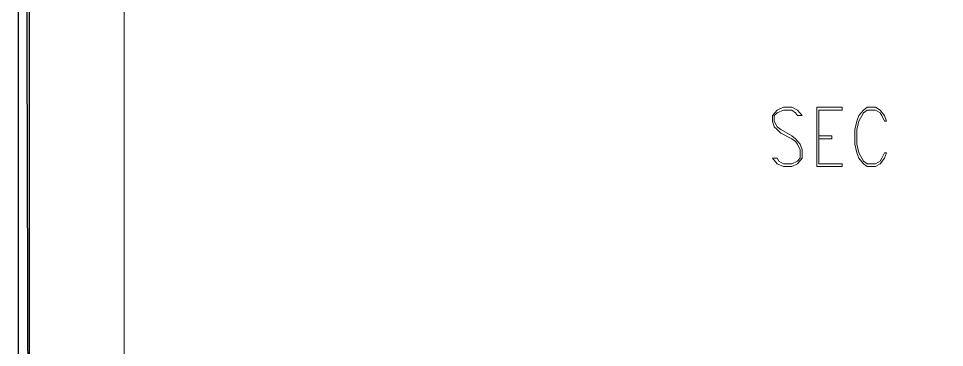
# Model space of a CAD drawing. Header units: centimetres. Extents: x -22.4 to 6.2, y -30.9 to -11.
# Drawn here: x -22.404 to -18.177, y -26.543 to -25.041 of the extents above; entities that cross this region are included whole.
import ezdxf

# ---------------------------------------------------------------- set-up
doc = ezdxf.new("R2010")
doc.units = ezdxf.units.CM
doc.header["$MEASUREMENT"] = 0
doc.layers.add('4', color=7, linetype='Continuous')
doc.layers.add('layer 1', color=7, linetype='Continuous')

msp = doc.modelspace()

# ---------------------------------------------------------------- linework, layer by layer
at = {"layer": '4', "color": 6, "lineweight": 9}
for points, knots in [([(-18.82705, -25.48414), (-18.82705, -25.48414), (-18.84822, -25.45874), (-18.84822, -25.45874), (-18.84822, -25.45874), (-18.84822, -25.45874), (-18.87362, -25.44604), (-18.87362, -25.44604), (-18.87362, -25.44604), (-18.87362, -25.44604), (-18.91172, -25.44604), (-18.91172, -25.44604), (-18.91172, -25.44604), (-18.91172, -25.44604), (-18.94135, -25.45874), (-18.94135, -25.45874), (-18.94135, -25.45874), (-18.94135, -25.45874), (-18.96252, -25.48414), (-18.96252, -25.48414), (-18.96252, -25.48414), (-18.96252, -25.48414), (-18.96252, -25.50954), (-18.96252, -25.50954), (-18.96252, -25.50954), (-18.96252, -25.50954), (-18.95405, -25.53494), (-18.95405, -25.53494), (-18.95405, -25.53494), (-18.95405, -25.53494), (-18.94135, -25.54764), (-18.94135, -25.54764), (-18.94135, -25.54764), (-18.94135, -25.54764), (-18.92442, -25.56457), (-18.92442, -25.56457), (-18.92442, -25.56457), (-18.92442, -25.56457), (-18.87362, -25.58997), (-18.87362, -25.58997), (-18.87362, -25.58997), (-18.87362, -25.58997), (-18.85669, -25.60267), (-18.85669, -25.60267), (-18.85669, -25.60267), (-18.85669, -25.60267), (-18.84822, -25.61537), (-18.84822, -25.61537), (-18.84822, -25.61537), (-18.84822, -25.61537), (-18.83552, -25.64077), (-18.83552, -25.64077), (-18.83552, -25.64077), (-18.83552, -25.64077), (-18.83552, -25.67887), (-18.83552, -25.67887), (-18.83552, -25.67887), (-18.83552, -25.67887), (-18.84822, -25.69157), (-18.84822, -25.69157), (-18.84822, -25.69157), (-18.84822, -25.69157), (-18.87362, -25.70427), (-18.87362, -25.70427), (-18.87362, -25.70427), (-18.87362, -25.70427), (-18.91172, -25.70427), (-18.91172, -25.70427), (-18.91172, -25.70427), (-18.91172, -25.70427), (-18.93289, -25.69157), (-18.93289, -25.69157), (-18.93289, -25.69157), (-18.93289, -25.69157), (-18.94135, -25.67887), (-18.94135, -25.67887), (-18.94135, -25.67887), (-18.94135, -25.67887), (-18.96252, -25.67887), (-18.96252, -25.67887)], [0, 0, 0, 0, 0.047619, 0.047619, 0.047619, 0.047619, 0.0952381, 0.0952381, 0.0952381, 0.0952381, 0.1428571, 0.1428571, 0.1428571, 0.1428571, 0.1904762, 0.1904762, 0.1904762, 0.1904762, 0.2380952, 0.2380952, 0.2380952, 0.2380952, 0.2857143, 0.2857143, 0.2857143, 0.2857143, 0.3333333, 0.3333333, 0.3333333, 0.3333333, 0.3809524, 0.3809524, 0.3809524, 0.3809524, 0.4285714, 0.4285714, 0.4285714, 0.4285714, 0.4761905, 0.4761905, 0.4761905, 0.4761905, 0.5238095, 0.5238095, 0.5238095, 0.5238095, 0.5714286, 0.5714286, 0.5714286, 0.5714286, 0.6190476, 0.6190476, 0.6190476, 0.6190476, 0.6666667, 0.6666667, 0.6666667, 0.6666667, 0.7142857, 0.7142857, 0.7142857, 0.7142857, 0.7619048, 0.7619048, 0.7619048, 0.7619048, 0.8095238, 0.8095238, 0.8095238, 0.8095238, 0.8571429, 0.8571429, 0.8571429, 0.8571429, 0.9047619, 0.9047619, 0.9047619, 0.9047619, 1, 1, 1, 1]), ([(-18.75085, -25.45874), (-18.75085, -25.45874), (-18.64502, -25.45874), (-18.64502, -25.45874), (-18.64502, -25.45874), (-18.64502, -25.45874), (-18.64502, -25.44604), (-18.64502, -25.44604)], [0, 0, 0, 0, 0.3333333, 0.3333333, 0.3333333, 0.3333333, 1, 1, 1, 1]), ([(-18.44182, -25.50954), (-18.44182, -25.50954), (-18.45029, -25.48414), (-18.45029, -25.48414), (-18.45029, -25.48414), (-18.45029, -25.48414), (-18.47145, -25.45874), (-18.47145, -25.45874), (-18.47145, -25.45874), (-18.47145, -25.45874), (-18.49262, -25.44604), (-18.49262, -25.44604), (-18.49262, -25.44604), (-18.49262, -25.44604), (-18.53072, -25.44604), (-18.53072, -25.44604), (-18.53072, -25.44604), (-18.53072, -25.44604), (-18.54765, -25.45874), (-18.54765, -25.45874), (-18.54765, -25.45874), (-18.54765, -25.45874), (-18.56882, -25.48414), (-18.56882, -25.48414), (-18.56882, -25.48414), (-18.56882, -25.48414), (-18.57729, -25.50954), (-18.57729, -25.50954), (-18.57729, -25.50954), (-18.57729, -25.50954), (-18.58575, -25.54764), (-18.58575, -25.54764), (-18.58575, -25.54764), (-18.58575, -25.54764), (-18.58575, -25.61537), (-18.58575, -25.61537), (-18.58575, -25.61537), (-18.58575, -25.61537), (-18.57729, -25.65347), (-18.57729, -25.65347), (-18.57729, -25.65347), (-18.57729, -25.65347), (-18.56882, -25.67887), (-18.56882, -25.67887), (-18.56882, -25.67887), (-18.56882, -25.67887), (-18.54765, -25.70427), (-18.54765, -25.70427), (-18.54765, -25.70427), (-18.54765, -25.70427), (-18.53072, -25.71697), (-18.53072, -25.71697), (-18.53072, -25.71697), (-18.53072, -25.71697), (-18.49262, -25.71697), (-18.49262, -25.71697), (-18.49262, -25.71697), (-18.49262, -25.71697), (-18.47145, -25.70427), (-18.47145, -25.70427), (-18.47145, -25.70427), (-18.47145, -25.70427), (-18.45029, -25.67887), (-18.45029, -25.67887), (-18.45029, -25.67887), (-18.45029, -25.67887), (-18.44182, -25.65347), (-18.44182, -25.65347)], [0, 0, 0, 0, 0.0555556, 0.0555556, 0.0555556, 0.0555556, 0.1111111, 0.1111111, 0.1111111, 0.1111111, 0.1666667, 0.1666667, 0.1666667, 0.1666667, 0.2222222, 0.2222222, 0.2222222, 0.2222222, 0.2777778, 0.2777778, 0.2777778, 0.2777778, 0.3333333, 0.3333333, 0.3333333, 0.3333333, 0.3888889, 0.3888889, 0.3888889, 0.3888889, 0.4444444, 0.4444444, 0.4444444, 0.4444444, 0.5, 0.5, 0.5, 0.5, 0.5555556, 0.5555556, 0.5555556, 0.5555556, 0.6111111, 0.6111111, 0.6111111, 0.6111111, 0.6666667, 0.6666667, 0.6666667, 0.6666667, 0.7222222, 0.7222222, 0.7222222, 0.7222222, 0.7777778, 0.7777778, 0.7777778, 0.7777778, 0.8333333, 0.8333333, 0.8333333, 0.8333333, 0.8888889, 0.8888889, 0.8888889, 0.8888889, 1, 1, 1, 1]), ([(-18.82705, -25.48414), (-18.82705, -25.48414), (-18.84822, -25.48414), (-18.84822, -25.48414), (-18.84822, -25.48414), (-18.84822, -25.48414), (-18.85669, -25.47144), (-18.85669, -25.47144), (-18.85669, -25.47144), (-18.85669, -25.47144), (-18.87362, -25.45874), (-18.87362, -25.45874), (-18.87362, -25.45874), (-18.87362, -25.45874), (-18.91172, -25.45874), (-18.91172, -25.45874), (-18.91172, -25.45874), (-18.91172, -25.45874), (-18.94135, -25.47144), (-18.94135, -25.47144), (-18.94135, -25.47144), (-18.94135, -25.47144), (-18.95405, -25.48414), (-18.95405, -25.48414), (-18.95405, -25.48414), (-18.95405, -25.48414), (-18.95405, -25.50954), (-18.95405, -25.50954), (-18.95405, -25.50954), (-18.95405, -25.50954), (-18.94135, -25.53494), (-18.94135, -25.53494), (-18.94135, -25.53494), (-18.94135, -25.53494), (-18.92442, -25.54764), (-18.92442, -25.54764), (-18.92442, -25.54764), (-18.92442, -25.54764), (-18.87362, -25.57727), (-18.87362, -25.57727), (-18.87362, -25.57727), (-18.87362, -25.57727), (-18.85669, -25.58997), (-18.85669, -25.58997), (-18.85669, -25.58997), (-18.85669, -25.58997), (-18.83552, -25.61537), (-18.83552, -25.61537), (-18.83552, -25.61537), (-18.83552, -25.61537), (-18.82705, -25.64077), (-18.82705, -25.64077), (-18.82705, -25.64077), (-18.82705, -25.64077), (-18.82705, -25.67887), (-18.82705, -25.67887), (-18.82705, -25.67887), (-18.82705, -25.67887), (-18.84822, -25.70427), (-18.84822, -25.70427), (-18.84822, -25.70427), (-18.84822, -25.70427), (-18.87362, -25.71697), (-18.87362, -25.71697), (-18.87362, -25.71697), (-18.87362, -25.71697), (-18.91172, -25.71697), (-18.91172, -25.71697), (-18.91172, -25.71697), (-18.91172, -25.71697), (-18.94135, -25.70427), (-18.94135, -25.70427), (-18.94135, -25.70427), (-18.94135, -25.70427), (-18.96252, -25.67887), (-18.96252, -25.67887)], [0, 0, 0, 0, 0.05, 0.05, 0.05, 0.05, 0.1, 0.1, 0.1, 0.1, 0.15, 0.15, 0.15, 0.15, 0.2, 0.2, 0.2, 0.2, 0.25, 0.25, 0.25, 0.25, 0.3, 0.3, 0.3, 0.3, 0.35, 0.35, 0.35, 0.35, 0.4, 0.4, 0.4, 0.4, 0.45, 0.45, 0.45, 0.45, 0.5, 0.5, 0.5, 0.5, 0.55, 0.55, 0.55, 0.55, 0.6, 0.6, 0.6, 0.6, 0.65, 0.65, 0.65, 0.65, 0.7, 0.7, 0.7, 0.7, 0.75, 0.75, 0.75, 0.75, 0.8, 0.8, 0.8, 0.8, 0.85, 0.85, 0.85, 0.85, 0.9, 0.9, 0.9, 0.9, 1, 1, 1, 1]), ([(-18.44182, -25.50954), (-18.44182, -25.50954), (-18.45029, -25.50954), (-18.45029, -25.50954), (-18.45029, -25.50954), (-18.45029, -25.50954), (-18.46299, -25.48414), (-18.46299, -25.48414), (-18.46299, -25.48414), (-18.46299, -25.48414), (-18.47145, -25.47144), (-18.47145, -25.47144), (-18.47145, -25.47144), (-18.47145, -25.47144), (-18.49262, -25.45874), (-18.49262, -25.45874), (-18.49262, -25.45874), (-18.49262, -25.45874), (-18.53072, -25.45874), (-18.53072, -25.45874), (-18.53072, -25.45874), (-18.53072, -25.45874), (-18.54765, -25.47144), (-18.54765, -25.47144), (-18.54765, -25.47144), (-18.54765, -25.47144), (-18.56882, -25.50954), (-18.56882, -25.50954), (-18.56882, -25.50954), (-18.56882, -25.50954), (-18.57729, -25.54764), (-18.57729, -25.54764), (-18.57729, -25.54764), (-18.57729, -25.54764), (-18.57729, -25.61537), (-18.57729, -25.61537), (-18.57729, -25.61537), (-18.57729, -25.61537), (-18.56882, -25.65347), (-18.56882, -25.65347), (-18.56882, -25.65347), (-18.56882, -25.65347), (-18.54765, -25.69157), (-18.54765, -25.69157), (-18.54765, -25.69157), (-18.54765, -25.69157), (-18.53072, -25.70427), (-18.53072, -25.70427), (-18.53072, -25.70427), (-18.53072, -25.70427), (-18.49262, -25.70427), (-18.49262, -25.70427), (-18.49262, -25.70427), (-18.49262, -25.70427), (-18.47145, -25.69157), (-18.47145, -25.69157), (-18.47145, -25.69157), (-18.47145, -25.69157), (-18.46299, -25.67887), (-18.46299, -25.67887), (-18.46299, -25.67887), (-18.46299, -25.67887), (-18.45029, -25.65347), (-18.45029, -25.65347), (-18.45029, -25.65347), (-18.45029, -25.65347), (-18.44182, -25.65347), (-18.44182, -25.65347)], [0, 0, 0, 0, 0.0555556, 0.0555556, 0.0555556, 0.0555556, 0.1111111, 0.1111111, 0.1111111, 0.1111111, 0.1666667, 0.1666667, 0.1666667, 0.1666667, 0.2222222, 0.2222222, 0.2222222, 0.2222222, 0.2777778, 0.2777778, 0.2777778, 0.2777778, 0.3333333, 0.3333333, 0.3333333, 0.3333333, 0.3888889, 0.3888889, 0.3888889, 0.3888889, 0.4444444, 0.4444444, 0.4444444, 0.4444444, 0.5, 0.5, 0.5, 0.5, 0.5555556, 0.5555556, 0.5555556, 0.5555556, 0.6111111, 0.6111111, 0.6111111, 0.6111111, 0.6666667, 0.6666667, 0.6666667, 0.6666667, 0.7222222, 0.7222222, 0.7222222, 0.7222222, 0.7777778, 0.7777778, 0.7777778, 0.7777778, 0.8333333, 0.8333333, 0.8333333, 0.8333333, 0.8888889, 0.8888889, 0.8888889, 0.8888889, 1, 1, 1, 1]), ([(-18.75085, -25.57727), (-18.75085, -25.57727), (-18.69159, -25.57727), (-18.69159, -25.57727), (-18.69159, -25.57727), (-18.69159, -25.57727), (-18.69159, -25.58997), (-18.69159, -25.58997), (-18.69159, -25.58997), (-18.69159, -25.58997), (-18.75085, -25.58997), (-18.75085, -25.58997)], [0, 0, 0, 0, 0.25, 0.25, 0.25, 0.25, 0.5, 0.5, 0.5, 0.5, 1, 1, 1, 1]), ([(-18.75085, -25.70427), (-18.75085, -25.70427), (-18.64502, -25.70427), (-18.64502, -25.70427), (-18.64502, -25.70427), (-18.64502, -25.70427), (-18.64502, -25.71697), (-18.64502, -25.71697), (-18.64502, -25.71697), (-18.64502, -25.71697), (-18.75932, -25.71697), (-18.75932, -25.71697)], [0, 0, 0, 0, 0.25, 0.25, 0.25, 0.25, 0.5, 0.5, 0.5, 0.5, 1, 1, 1, 1])]:
    msp.add_open_spline(points, degree=3, knots=knots, dxfattribs=at)
for points in [[(-18.75932, -25.44604), (-18.75932, -25.44604), (-18.75932, -25.71697), (-18.75932, -25.71697)], [(-18.75932, -25.44604), (-18.75932, -25.44604), (-18.64502, -25.44604), (-18.64502, -25.44604)], [(-18.75085, -25.45874), (-18.75085, -25.45874), (-18.75085, -25.70427), (-18.75085, -25.70427)]]:
    msp.add_open_spline(points, degree=3, dxfattribs=at)
at = {"layer": 'layer 1'}
for points in [[(-22.40421, -29.66666), (-22.40421, -29.66666), (-22.35341, -29.66666), (-22.35341, -29.66666), (-22.35341, -29.66666), (-22.35341, -29.66666), (-22.40421, -11.03577), (-22.40421, -11.03577), (-22.40421, -11.03577), (-22.40421, -11.03577), (-22.40421, -29.66666), (-22.40421, -29.66666)], [(-22.35341, -29.66666), (-22.35341, -29.66666), (-22.40421, -11.03577), (-22.40421, -11.03577), (-22.40421, -11.03577), (-22.40421, -11.03577), (-22.35341, -11.08657), (-22.35341, -11.08657), (-22.35341, -11.08657), (-22.35341, -11.08657), (-22.35341, -29.66666), (-22.35341, -29.66666)]]:
    msp.add_open_spline(points, degree=3, knots=[0, 0, 0, 0, 0.25, 0.25, 0.25, 0.25, 0.5, 0.5, 0.5, 0.5, 1, 1, 1, 1], dxfattribs=at)
at = {"layer": 'layer 1', "lineweight": 9}
msp.add_open_spline([(-21.92211, -30.90598), (-21.92211, -30.90598), (6.24226, -30.90598), (6.24226, -30.90598), (6.24226, -30.90598), (6.24226, -30.90598), (6.24226, -11.33528), (6.24226, -11.33528), (6.24226, -11.33528), (6.24226, -11.33528), (-21.92211, -11.33528), (-21.92211, -11.33528), (-21.92211, -11.33528), (-21.92211, -11.33528), (-21.92211, -30.90598), (-21.92211, -30.90598)], degree=3, knots=[0, 0, 0, 0, 0.2, 0.2, 0.2, 0.2, 0.4, 0.4, 0.4, 0.4, 0.6, 0.6, 0.6, 0.6, 1, 1, 1, 1], dxfattribs=at)

doc.saveas('drawing.dxf')
